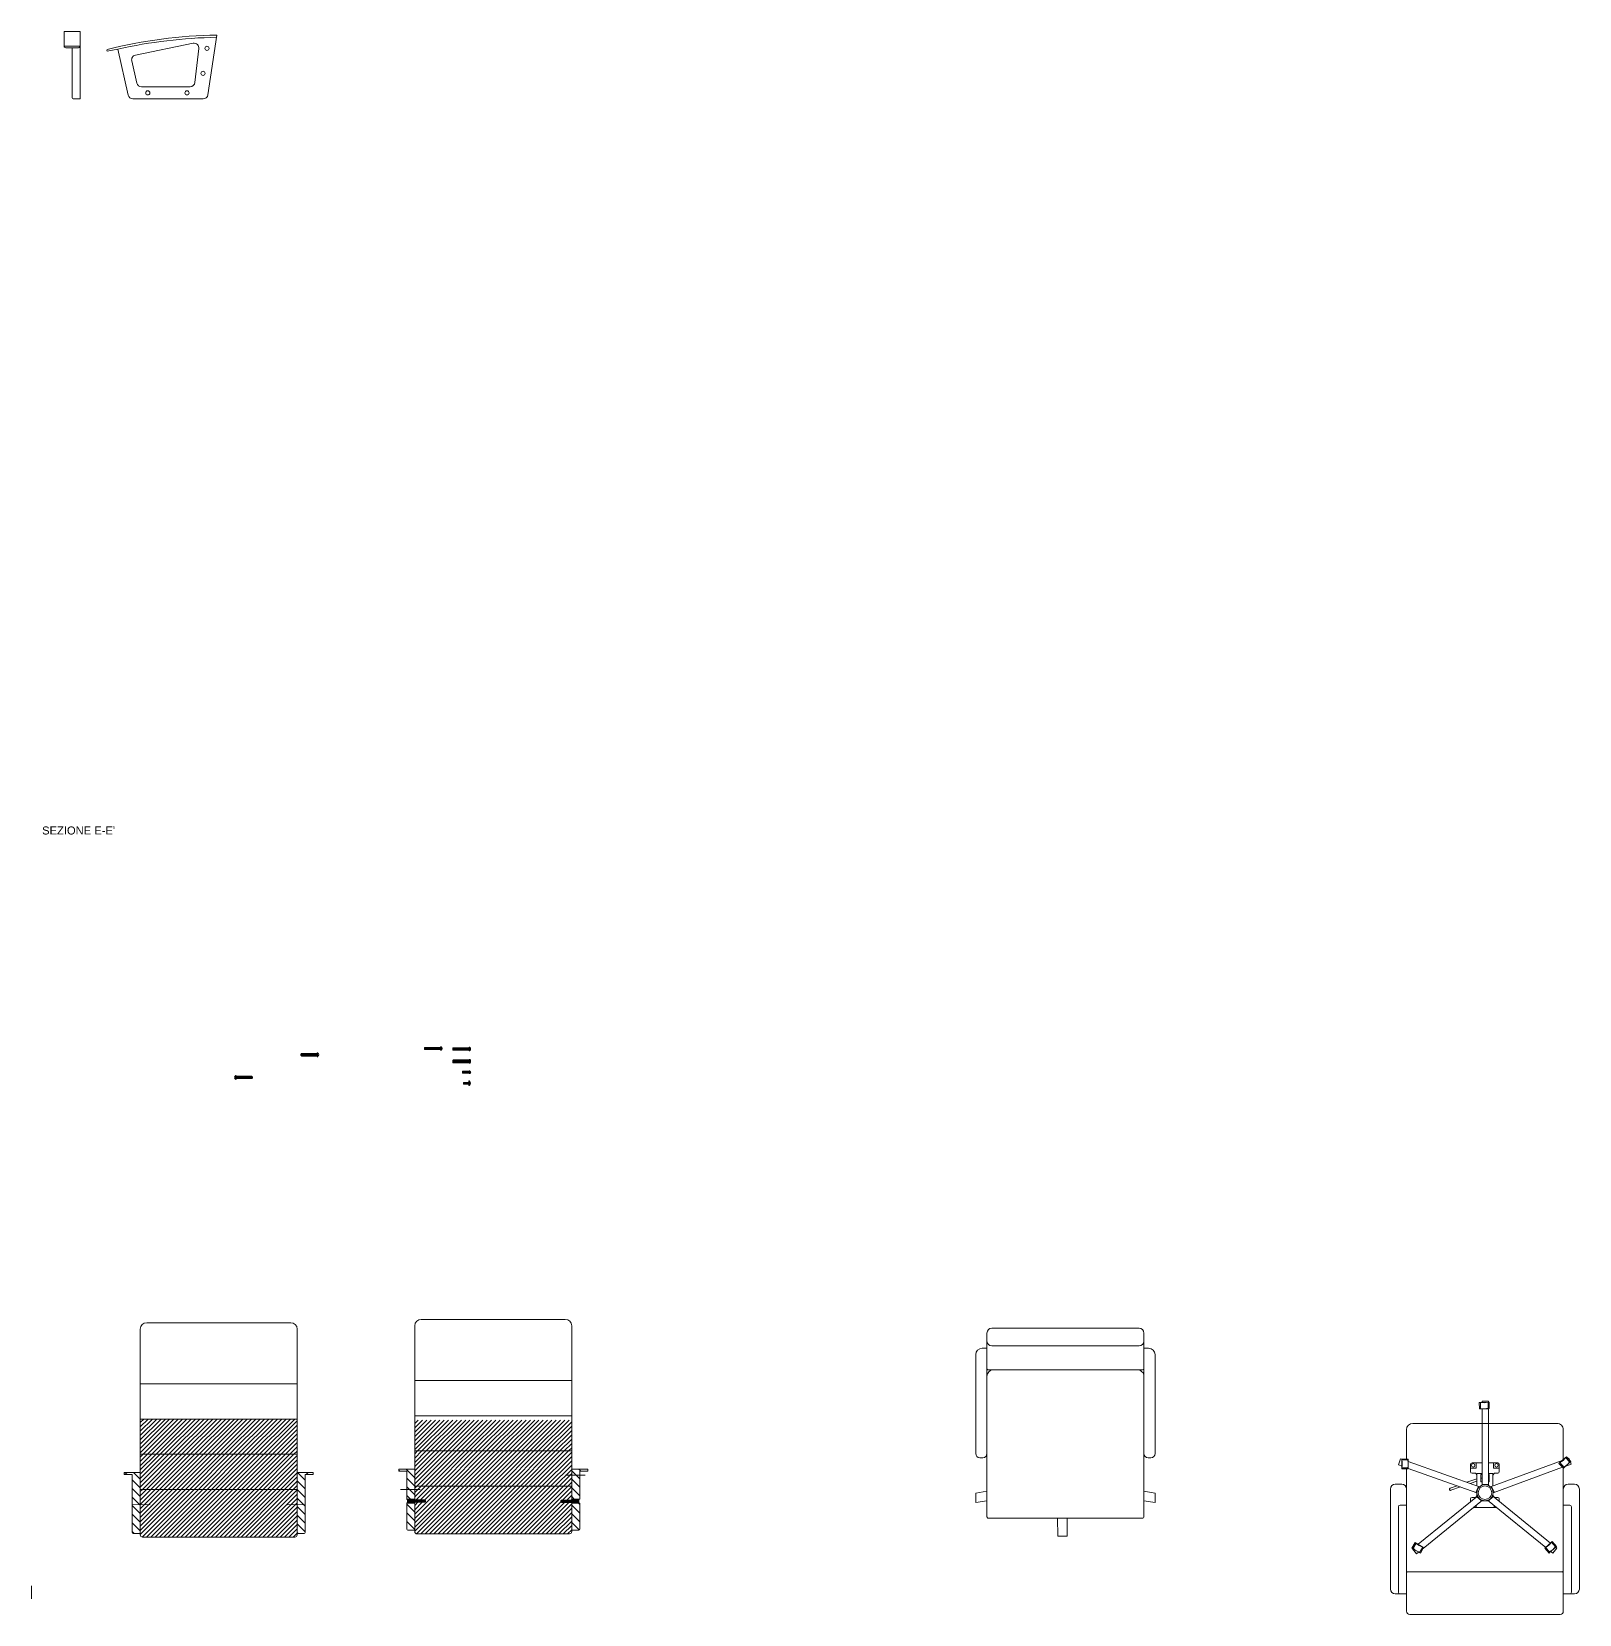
# Model space of a CAD drawing. Header units: millimetres. Extents: x 1212 to 3396, y 780 to 1892.
# Drawn here: x 2309.3 to 2792.8, y 1216.5 to 1711 of the extents above; entities that cross this region are included whole.
import ezdxf

# ---------------------------------------------------------------- set-up
doc = ezdxf.new("R2010")
doc.units = ezdxf.units.MM
doc.linetypes.add('TRATTOPUNTO', pattern=[25.4, 12.7, -6.35, 0, -6.35])
for name, color, linetype, lineweight in [('A-FURN', 2, 'Continuous', 18), ('LINEE', 250, 'Continuous', 18), ('LINEE DI SEZIONE', 12, 'Continuous', 15), ('SCRITTE', 5, 'Continuous', 20), ('SCRITTE INTERNE', 15, 'Continuous', 9)]:
    doc.layers.add(name, color=color, linetype=linetype, lineweight=lineweight)
doc.layers.add('DETTAGLI', color=4, linetype='TRATTOPUNTO')
doc.styles.get("Standard").update_dxf_attribs({"font": 'arial.ttf'})
pattern_1 = [(45, (85.748, 1.0398), (-0.6735192, 0.6735192), [])]

# ---------------------------------------------------------------- blocks, each defined once
blk = doc.blocks.new('viti3')
for p, q in [((-1.24, 0), (0.35, 0)), ((-1.14, -0.5), (-1.18, 0)), ((-1.02, -0.5), (-1.06, 0)), ((-0.9, -0.5), (-0.94, 0)), ((-0.78, -0.5), (-0.82, 0)), ((-0.66, -0.5), (-0.71, 0)), ((-0.55, -0.5), (-0.59, 0)), ((-0.08, -0.5), (-0.12, 0)), ((0.04, -0.5), (0, 0)), ((0.16, -0.5), (0.12, 0)), ((0.28, -0.5), (0.24, 0)), ((0.4, -0.5), (0.35, 0)), ((0.35, 0), (0.4, 0)), ((0.4, -0.5), (-1.24, -0.5)), ((-0.43, -0.5), (-0.47, 0)), ((-0.31, -0.5), (-0.35, 0)), ((-0.19, -0.5), (-0.24, 0)), ((0.4, -0.5), (0.4, -0.5)), ((0.45, -0.04), (0.45, -0.46))]:
    blk.add_line(p, q)
blk.add_lwpolyline([(-1.41, -0.98), (-1.41, 0.47, -0.414214), (-1.37, 0.5), (-1.27, 0.5, -0.414214), (-1.24, 0.47), (-1.24, -0.98, -0.414214), (-1.27, -1.01), (-1.37, -1.01, -0.414214)], format="xyb", close=True)
for centre, radius, start, end in [((-1.06, -0.25), 0.684, 120.5102, 239.4898), ((0.4, -0.04), 0.0421, 0, 90), ((0.4, -0.46), 0.0421, 270, 0)]:
    blk.add_arc(centre, radius, start, end)

msp = doc.modelspace()

# ---------------------------------------------------------------- hatches: boundary and pattern name
at = {"layer": 'LINEE DI SEZIONE'}
h = msp.add_hatch(dxfattribs=at)
h.set_pattern_fill('ANSI31', color=256, scale=0.3)
h.paths.add_polyline_path([(2392.26, 1277.49), (2343.26, 1277.49), (2343.26, 1266.49), (2392.26, 1266.49)])
at = {"layer": 'LINEE DI SEZIONE', "transparency": 33554687}
h = msp.add_hatch(dxfattribs=at)
h.set_pattern_fill('ANSI31', color=256, scale=0.3)
h.set_pattern_definition(pattern_1)
h.paths.add_polyline_path([(2478.01, 1251.48), (2474.86, 1251.48), (2474.85, 1251.49), (2474.73, 1251.49), (2474.73, 1252.18), (2478.01, 1252.18), (2478.01, 1252.38), (2478.01, 1256.53), (2429.01, 1256.53), (2429.01, 1252.18), (2432.11, 1252.18), (2432.28, 1252.18), (2432.28, 1251.49), (2429.01, 1251.49), (2429.01, 1251.29), (2429.01, 1242.34, 0.414286), (2429.71, 1241.64), (2477.31, 1241.65, 0.414142), (2478.01, 1242.35)])
h.paths.add_polyline_path([(2478.01, 1277.17), (2429.01, 1277.17), (2429.01, 1267.53), (2478.01, 1267.53)])
h = msp.add_hatch(dxfattribs=at)
h.set_pattern_fill('ANSI31', color=256, scale=0.3)
h.paths.add_polyline_path([(2343.26, 1266.49), (2343.26, 1255.49), (2392.26, 1255.49), (2392.26, 1266.49)])
h = msp.add_hatch(dxfattribs=at)
h.set_pattern_fill('ANSI31', color=256, scale=0.3)
h.set_pattern_definition(pattern_1)
h.paths.add_polyline_path([(2429.01, 1267.53), (2429.01, 1256.53), (2478.01, 1256.53), (2478.01, 1267.53)])
at = {"layer": 'LINEE DI SEZIONE'}
h = msp.add_hatch(dxfattribs=at)
h.set_pattern_fill('ANSI31', color=256, scale=0.6, angle=90)
h.paths.add_polyline_path([(2480.51, 1261.18), (2483.01, 1261.18), (2483.01, 1261.88), (2478.01, 1261.88), (2478.01, 1252.49), (2480.51, 1252.49)])
h.paths.add_polyline_path([(2480.51, 1251.18), (2478.01, 1251.18), (2478.01, 1242.81), (2480.21, 1242.81, 0.414214), (2480.51, 1243.11)])
h.paths.add_polyline_path([(2429.01, 1261.88), (2424.01, 1261.88), (2424.01, 1261.18), (2426.51, 1261.18), (2426.51, 1252.49), (2429.01, 1252.49)])
h.paths.add_polyline_path([(2429.01, 1251.18), (2426.51, 1251.18), (2426.51, 1243.11, 0.414214), (2426.81, 1242.81), (2429.01, 1242.81)])
h.paths.add_polyline_path([(2394.76, 1250.76), (2392.26, 1250.76), (2392.26, 1241.77), (2394.46, 1241.77, 0.414214), (2394.76, 1242.07)])
h.paths.add_polyline_path([(2394.76, 1260.14), (2397.26, 1260.14), (2397.26, 1260.84), (2392.26, 1260.84), (2392.26, 1251.34), (2392.26, 1250.76), (2394.76, 1250.76), (2394.76, 1251.67)])
h.paths.add_polyline_path([(2343.26, 1250.76), (2340.76, 1250.76), (2340.76, 1242.07, 0.414214), (2341.06, 1241.77), (2343.26, 1241.77)])
h.paths.add_polyline_path([(2343.26, 1260.84), (2338.26, 1260.84), (2338.26, 1260.14), (2340.76, 1260.14), (2340.76, 1251.45), (2340.76, 1250.76), (2343.26, 1250.76), (2343.26, 1251.34)])
h = msp.add_hatch(dxfattribs=at)
h.set_pattern_fill('ANSI31', color=256, scale=0.3)
h.paths.add_polyline_path([(2392.26, 1241.31), (2392.26, 1251.34), (2392.26, 1255.49), (2343.26, 1255.49), (2343.26, 1251.34), (2343.26, 1241.3, 0.414286), (2343.96, 1240.6), (2391.56, 1240.61, 0.414142)])

# ---------------------------------------------------------------- linework, layer by layer
at = {"color": 0, "linetype": 'Continuous'}
for p, q in [((2393.46, 1391.13), (2393.46, 1391.54)), ((2393.47, 1391.56), (2393.57, 1391.67)), ((2393.47, 1391.11), (2393.57, 1391)), ((2393.6, 1391.68), (2398.52, 1391.68)), ((2393.6, 1390.99), (2398.52, 1390.99)), ((2398.52, 1391.85), (2398.52, 1390.82)), ((2398.55, 1391.88), (2398.69, 1391.88)), ((2398.55, 1390.79), (2398.69, 1390.79)), ((2373.14, 1384.77), (2373, 1384.77)), ((2373.17, 1383.71), (2373.17, 1384.74)), ((2378.1, 1384.57), (2373.17, 1384.57)), ((2378.22, 1384.45), (2378.12, 1384.56)), ((2373.14, 1383.68), (2373, 1383.68)), ((2378.1, 1383.88), (2373.17, 1383.88)), ((2378.22, 1384), (2378.12, 1383.89)), ((2378.23, 1384.43), (2378.23, 1384.02))]:
    msp.add_line(p, q, dxfattribs=at)
for p, q in [((2393.74, 1390.99), (2393.63, 1391.68)), ((2393.89, 1390.99), (2393.78, 1391.68)), ((2394.04, 1390.99), (2393.93, 1391.68)), ((2394.19, 1390.99), (2394.08, 1391.68)), ((2394.34, 1390.99), (2394.23, 1391.68)), ((2394.49, 1390.99), (2394.38, 1391.68)), ((2394.64, 1390.99), (2394.53, 1391.68)), ((2394.79, 1390.99), (2394.68, 1391.68)), ((2394.94, 1390.99), (2394.83, 1391.68)), ((2395.09, 1390.99), (2394.98, 1391.68)), ((2395.24, 1390.99), (2395.13, 1391.68)), ((2395.39, 1390.99), (2395.28, 1391.68)), ((2395.54, 1390.99), (2395.43, 1391.68)), ((2395.69, 1390.99), (2395.58, 1391.68)), ((2395.69, 1390.99), (2395.58, 1391.68)), ((2395.84, 1390.99), (2395.73, 1391.68)), ((2395.99, 1390.99), (2395.88, 1391.68)), ((2396.14, 1390.99), (2396.03, 1391.68)), ((2396.29, 1390.99), (2396.18, 1391.68)), ((2396.44, 1390.99), (2396.33, 1391.68)), ((2396.59, 1390.99), (2396.48, 1391.68)), ((2396.74, 1390.99), (2396.63, 1391.68)), ((2396.89, 1390.99), (2396.78, 1391.68)), ((2397.04, 1390.99), (2396.93, 1391.68)), ((2397.19, 1390.99), (2397.08, 1391.68)), ((2397.34, 1390.99), (2397.23, 1391.68)), ((2397.49, 1390.99), (2397.38, 1391.68)), ((2397.64, 1390.99), (2397.53, 1391.68)), ((2397.79, 1390.99), (2397.68, 1391.68)), ((2397.94, 1390.99), (2397.83, 1391.68)), ((2398.09, 1390.99), (2397.98, 1391.68)), ((2398.24, 1390.99), (2398.13, 1391.68)), ((2398.39, 1390.99), (2398.28, 1391.68)), ((2398.72, 1390.82), (2398.72, 1391.85)), ((2372.97, 1384.74), (2372.97, 1383.71)), ((2373.3, 1384.57), (2373.41, 1383.88)), ((2373.45, 1384.57), (2373.56, 1383.88)), ((2373.6, 1384.57), (2373.71, 1383.88)), ((2373.75, 1384.57), (2373.86, 1383.88)), ((2373.9, 1384.57), (2374.01, 1383.88)), ((2374.05, 1384.57), (2374.16, 1383.88)), ((2374.2, 1384.57), (2374.31, 1383.88)), ((2374.35, 1384.57), (2374.46, 1383.88)), ((2374.5, 1384.57), (2374.61, 1383.88)), ((2374.65, 1384.57), (2374.76, 1383.88)), ((2374.8, 1384.57), (2374.91, 1383.88)), ((2374.95, 1384.57), (2375.06, 1383.88)), ((2375.1, 1384.57), (2375.21, 1383.88)), ((2375.25, 1384.57), (2375.36, 1383.88)), ((2375.4, 1384.57), (2375.51, 1383.88)), ((2375.55, 1384.57), (2375.66, 1383.88)), ((2375.7, 1384.57), (2375.81, 1383.88)), ((2375.85, 1384.57), (2375.96, 1383.88)), ((2376, 1384.57), (2376.11, 1383.88)), ((2376, 1384.57), (2376.11, 1383.88)), ((2376.15, 1384.57), (2376.26, 1383.88)), ((2376.3, 1384.57), (2376.41, 1383.88)), ((2376.45, 1384.57), (2376.56, 1383.88)), ((2376.6, 1384.57), (2376.71, 1383.88)), ((2376.75, 1384.57), (2376.86, 1383.88)), ((2376.9, 1384.57), (2377.01, 1383.88)), ((2377.05, 1384.57), (2377.16, 1383.88)), ((2377.2, 1384.57), (2377.31, 1383.88)), ((2377.35, 1384.57), (2377.46, 1383.88)), ((2377.5, 1384.57), (2377.61, 1383.88)), ((2377.65, 1384.57), (2377.76, 1383.88)), ((2377.8, 1384.57), (2377.91, 1383.88)), ((2377.95, 1384.57), (2378.06, 1383.88))]:
    msp.add_line(p, q)
for centre, start, end in [((2393.49, 1391.54), 136.316, 180), ((2393.49, 1391.13), 180, 223.1644), ((2393.6, 1391.65), 90, 136.316), ((2393.6, 1391.02), 223.1644, 270), ((2398.55, 1391.85), 90, 180), ((2398.55, 1390.82), 180, 270), ((2373.14, 1384.74), 0, 90), ((2378.1, 1384.54), 43.1644, 90), ((2373.14, 1383.71), 270, 0), ((2378.1, 1383.91), 270, 316.316), ((2378.2, 1384.43), 0, 43.1644), ((2378.2, 1384.02), 316.316, 0)]:
    msp.add_arc(centre, 0.03, start, end, dxfattribs=at)
for centre, radius, start, end in [((2398.69, 1391.85), 0.03, 0, 90), ((2398.69, 1390.82), 0.03, 270, 0), ((2398.38, 1391.34), 0.614, 303.8801, 56.1199), ((2373.31, 1384.22), 0.614, 123.8801, 236.1199), ((2373, 1384.74), 0.03, 90, 180), ((2373, 1383.71), 0.03, 180, 270)]:
    msp.add_arc(centre, radius, start, end)
at = {"layer": 'A-FURN'}
for p, q in [((2343.26, 1251.34), (2343.26, 1305.6)), ((2390.26, 1307.6), (2345.26, 1307.6)), ((2392.26, 1251.34), (2392.26, 1305.6)), ((2429.01, 1252.38), (2429.01, 1306.64)), ((2476.01, 1308.64), (2431.01, 1308.64)), ((2478.01, 1252.38), (2478.01, 1306.64)), ((2609.24, 1305.88), (2655.24, 1305.88)), ((2607.74, 1304.38), (2607.74, 1301.83)), ((2607.74, 1301.83), (2607.74, 1293.29)), ((2656.74, 1304.38), (2656.74, 1301.83)), ((2656.74, 1301.83), (2656.74, 1293.29)), ((2604.24, 1297.64), (2604.24, 1266.69)), ((2607.74, 1299.64), (2606.24, 1299.64)), ((2607.74, 1299.64), (2607.74, 1290.89)), ((2655.24, 1300.33), (2609.24, 1300.33)), ((2658.23, 1299.64), (2656.74, 1299.64)), ((2656.74, 1299.64), (2656.74, 1290.89)), ((2660.23, 1297.64), (2660.23, 1266.69)), ((2608.14, 1292.89), (2609.74, 1292.89)), ((2656.34, 1292.89), (2654.74, 1292.89)), ((2343.26, 1288.49), (2392.26, 1288.49)), ((2429.01, 1289.53), (2478.01, 1289.53)), ((2761.87, 1282.71), (2761.49, 1282.7)), ((2761.49, 1282.7), (2761.55, 1280.67)), ((2761.55, 1280.67), (2761.93, 1280.68)), ((2761.87, 1282.71), (2764.29, 1282.78)), ((2761.93, 1280.68), (2761.87, 1282.71)), ((2761.93, 1280.68), (2764.34, 1280.74)), ((2764.38, 1283.13), (2762.38, 1283.13)), ((2762.38, 1283.13), (2762.38, 1282.73)), ((2762.38, 1280.69), (2762.38, 1256.84)), ((2764.59, 1282.79), (2764.29, 1282.78)), ((2764.34, 1280.74), (2764.29, 1282.78)), ((2764.64, 1280.75), (2764.34, 1280.74)), ((2764.38, 1283.13), (2764.38, 1282.78)), ((2764.38, 1280.74), (2764.38, 1256.78)), ((2764.64, 1280.75), (2764.59, 1282.79)), ((2343.26, 1277.49), (2392.26, 1277.49)), ((2429.01, 1278.53), (2478.01, 1278.53)), ((2343.26, 1266.49), (2392.26, 1266.49)), ((2429.01, 1267.53), (2478.01, 1267.53)), ((2424.01, 1261.88), (2429.01, 1261.88)), ((2424.01, 1261.18), (2424.01, 1261.88)), ((2424.01, 1261.18), (2426.51, 1261.18)), ((2426.51, 1252.49), (2426.51, 1261.18)), ((2483.01, 1261.88), (2478.01, 1261.88)), ((2480.51, 1261.18), (2483.01, 1261.18)), ((2480.51, 1252.49), (2480.51, 1261.18)), ((2483.01, 1261.18), (2483.01, 1261.88)), ((2605.54, 1265.39), (2606.44, 1265.39)), ((2658.04, 1265.39), (2658.93, 1265.39)), ((2736.96, 1265.06), (2736.29, 1263.17)), ((2736.29, 1263.17), (2737.39, 1262.78)), ((2736.96, 1265.06), (2737.3, 1264.94)), ((2739.34, 1265.01), (2737.3, 1265.01)), ((2737.3, 1265.01), (2737.3, 1264.71)), ((2739.34, 1264.71), (2737.3, 1264.71)), ((2737.3, 1262.3), (2737.3, 1264.71)), ((2737.3, 1262.3), (2737.3, 1261.92)), ((2739.34, 1262.3), (2737.3, 1262.3)), ((2737.3, 1261.92), (2739.34, 1261.92)), ((2738.77, 1262.3), (2738.78, 1262.29)), ((2739.34, 1265.01), (2739.34, 1264.71)), ((2739.34, 1262.3), (2739.34, 1264.71)), ((2739.34, 1264.22), (2761.59, 1256.33)), ((2739.34, 1261.92), (2739.34, 1262.3)), ((2739.34, 1262.1), (2760.79, 1254.49)), ((2758.78, 1263.29), (2758.78, 1261.09)), ((2758.79, 1262.2), (2760.54, 1262.2)), ((2762.38, 1263.79), (2759.28, 1263.79)), ((2760.54, 1262.2), (2760.54, 1263.79)), ((2767.28, 1263.79), (2764.38, 1263.79)), ((2787.45, 1264.56), (2765.06, 1256.34)), ((2787.5, 1262.45), (2765.83, 1254.49)), ((2766.01, 1262.2), (2766.01, 1263.79)), ((2767.76, 1262.2), (2766.01, 1262.2)), ((2767.78, 1263.29), (2767.78, 1261.09)), ((2786.7, 1263.89), (2786.42, 1263.64)), ((2786.42, 1263.64), (2787.79, 1262.12)), ((2786.7, 1263.89), (2788.5, 1265.51)), ((2788.07, 1262.38), (2786.7, 1263.89)), ((2787.79, 1262.12), (2788.07, 1262.38)), ((2788.07, 1262.38), (2789.86, 1264)), ((2788.72, 1265.71), (2788.5, 1265.51)), ((2789.86, 1264), (2788.5, 1265.51)), ((2790.23, 1263.45), (2788.52, 1262.83)), ((2790.09, 1264.2), (2788.72, 1265.71)), ((2789.54, 1265.33), (2789.18, 1265.2)), ((2789.87, 1264.44), (2789.54, 1265.33)), ((2790.09, 1264.2), (2789.86, 1264)), ((2790.23, 1263.45), (2789.99, 1264.11)), ((2338.26, 1260.84), (2343.26, 1260.84)), ((2338.26, 1260.14), (2338.26, 1260.84)), ((2338.26, 1260.14), (2340.76, 1260.14)), ((2340.76, 1251.45), (2340.76, 1260.14)), ((2397.26, 1260.84), (2392.26, 1260.84)), ((2394.76, 1260.14), (2397.26, 1260.14)), ((2394.76, 1251.45), (2394.76, 1260.14)), ((2397.26, 1260.14), (2397.26, 1260.84)), ((2429.01, 1256.53), (2478.01, 1256.53)), ((2737.28, 1257.13), (2735.28, 1257.13)), ((2754.63, 1256.68), (2752.39, 1255.89)), ((2752.61, 1255.25), (2755.65, 1256.32)), ((2760.78, 1258.84), (2757.68, 1257.75)), ((2758.67, 1257.38), (2760.78, 1258.12)), ((2759.28, 1260.59), (2760.14, 1260.59)), ((2760.14, 1260.59), (2759.28, 1260.59)), ((2761.29, 1256.44), (2760.49, 1254.6)), ((2760.78, 1260.51), (2760.78, 1256.62)), ((2760.78, 1260.51), (2762.38, 1260.51)), ((2764.38, 1257.1), (2762.38, 1257.1)), ((2764.38, 1260.51), (2765.78, 1260.51)), ((2766.13, 1254.61), (2765.36, 1256.45)), ((2765.78, 1256.61), (2765.78, 1260.51)), ((2766.43, 1260.59), (2767.28, 1260.59)), ((2789.28, 1257.13), (2791.28, 1257.13)), ((2340.76, 1251.45), (2340.76, 1242.07)), ((2343.26, 1255.49), (2392.26, 1255.49)), ((2343.26, 1241.3), (2343.26, 1251.34)), ((2392.26, 1241.31), (2392.26, 1251.34)), ((2394.76, 1242.07), (2394.76, 1251.67)), ((2426.51, 1251.18), (2426.51, 1243.11)), ((2429.01, 1242.34), (2429.01, 1251.49)), ((2478.01, 1242.35), (2478.01, 1251.49)), ((2480.51, 1243.11), (2480.51, 1251.18)), ((2733.78, 1255.63), (2733.78, 1224.39)), ((2738.78, 1250.62), (2738.78, 1255.63)), ((2742.41, 1238.39), (2761.02, 1253.44)), ((2744, 1237.1), (2762.48, 1252.12)), ((2752.2, 1255.51), (2752.23, 1255.43)), ((2758.78, 1251.63), (2758.78, 1252.54)), ((2760.14, 1253.04), (2759.28, 1253.04)), ((2762.23, 1251.91), (2760.77, 1253.24)), ((2760.78, 1254.5), (2760.78, 1253.23)), ((2762.28, 1251.95), (2764.35, 1251.95)), ((2782.27, 1237.39), (2764.14, 1252.12)), ((2764.39, 1251.91), (2765.87, 1253.29)), ((2783.77, 1238.75), (2765.62, 1253.49)), ((2765.78, 1253.36), (2765.78, 1253.99)), ((2767.28, 1253.04), (2766.43, 1253.04)), ((2766.43, 1253.04), (2767.28, 1253.04)), ((2767.78, 1251.74), (2767.78, 1252.54)), ((2787.78, 1255.63), (2787.78, 1250.62)), ((2792.78, 1255.63), (2792.78, 1224.39)), ((2629.79, 1246.5), (2629.84, 1240.88)), ((2632.84, 1240.88), (2632.84, 1246.5)), ((2736.28, 1250.12), (2736.28, 1223.39)), ((2738.78, 1250.62), (2736.78, 1250.62)), ((2759.68, 1249.85), (2766.94, 1249.85)), ((2760.53, 1250.53), (2760.53, 1249.85)), ((2766.19, 1249.84), (2766.19, 1250.45)), ((2787.78, 1250.62), (2789.78, 1250.62)), ((2790.28, 1250.12), (2790.28, 1223.39)), ((2341.06, 1241.77), (2343.26, 1241.77)), ((2392.26, 1241.77), (2394.46, 1241.77)), ((2426.81, 1242.81), (2429.01, 1242.81)), ((2429.71, 1241.64), (2477.31, 1241.65)), ((2478.01, 1242.81), (2480.21, 1242.81)), ((2343.96, 1240.6), (2391.56, 1240.61)), ((2629.84, 1240.88), (2632.84, 1240.88)), ((2741.48, 1238.93), (2740.45, 1237.17)), ((2740.45, 1237.17), (2740.78, 1236.98)), ((2740.69, 1236.99), (2740.72, 1237.02)), ((2741.95, 1235.44), (2740.69, 1236.99)), ((2740.78, 1236.98), (2741.8, 1238.74)), ((2740.78, 1236.98), (2742.87, 1235.76)), ((2741.8, 1238.74), (2741.48, 1238.93)), ((2741.8, 1238.74), (2743.89, 1237.52)), ((2742.87, 1235.76), (2743.89, 1237.52)), ((2743.13, 1235.61), (2744.15, 1237.37)), ((2744.15, 1237.37), (2743.89, 1237.52)), ((2782.25, 1237.38), (2781.97, 1237.13)), ((2781.97, 1237.13), (2783.33, 1235.62)), ((2782.25, 1237.38), (2784.04, 1239)), ((2783.61, 1235.87), (2782.25, 1237.38)), ((2783.61, 1235.87), (2785.41, 1237.49)), ((2784.27, 1239.21), (2784.04, 1239)), ((2785.41, 1237.49), (2784.04, 1239)), ((2785.63, 1237.69), (2784.27, 1239.21)), ((2784.41, 1236.59), (2784.54, 1236.71)), ((2784.51, 1235.58), (2785.77, 1237.13)), ((2785.77, 1237.13), (2785.37, 1237.46)), ((2785.41, 1237.49), (2785.63, 1237.69)), ((2741.95, 1235.44), (2742.56, 1235.94)), ((2743.13, 1235.61), (2742.87, 1235.76)), ((2783.33, 1235.62), (2783.61, 1235.87)), ((2784.51, 1235.58), (2783.86, 1236.1)), ((2738.78, 1229.26), (2738.78, 1230.26)), ((2738.78, 1229.26), (2738.78, 1217.49)), ((2739.28, 1229.76), (2739.28, 1229.76)), ((2787.28, 1229.76), (2787.28, 1229.76)), ((2787.78, 1230.26), (2787.78, 1229.26)), ((2787.78, 1217.49), (2787.78, 1229.26)), ((2735.28, 1222.89), (2736.78, 1222.89)), ((2736.78, 1222.89), (2738.78, 1222.89)), ((2789.78, 1222.89), (2787.78, 1222.89)), ((2791.28, 1222.89), (2789.78, 1222.89)), ((2739.78, 1216.49), (2786.78, 1216.49))]:
    msp.add_line(p, q, dxfattribs=at)
at = {"layer": 'A-FURN', "linetype": 'TRATTOPUNTO', "ltscale": 0.6}
for p, q in [((2476.07, 1259.93), (2482.22, 1259.93)), ((2424.57, 1255.46), (2430.72, 1255.46)), ((2309.32, 1221.38), (2309.32, 1225.38))]:
    msp.add_line(p, q, dxfattribs=at)
at = {"layer": 'A-FURN'}
for points in [[(2607.74, 1247, 0.414214), (2608.24, 1246.5), (2656.24, 1246.5, 0.414214), (2656.74, 1247), (2656.74, 1266.69), (2656.74, 1290.89, 0.414214), (2654.74, 1292.89), (2609.74, 1292.89, 0.414213), (2607.74, 1290.89), (2607.74, 1266.69), (2607.74, 1247)], [(2787.78, 1264.86), (2787.78, 1274.15, 0.414214), (2785.78, 1276.15), (2740.78, 1276.15, 0.414213), (2738.78, 1274.15), (2738.78, 1265.01)], [(2738.78, 1230.26, 0.414214), (2739.28, 1229.76), (2787.28, 1229.76, 0.414214), (2787.78, 1230.26), (2787.78, 1249.95), (2787.78, 1262.13)]]:
    msp.add_lwpolyline(points, format="xyb", dxfattribs=at)
for points in [[(2738.78, 1261.92), (2738.78, 1249.95), (2738.78, 1230.26)], [(2762.38, 1257.87), (2762, 1257.87), (2762, 1260.18), (2762.38, 1260.18)], [(2764.38, 1260.18), (2764.58, 1260.18), (2764.58, 1257.87), (2764.38, 1257.87)], [(2429.01, 1252.49), (2426.51, 1252.49), (2426.64, 1252.38), (2429.01, 1252.38), (2429.01, 1252.18), (2432.28, 1252.18), (2432.28, 1251.49), (2429.01, 1251.49), (2429.01, 1251.29), (2426.64, 1251.29), (2426.51, 1251.18), (2429.01, 1251.18)], [(2478.01, 1252.49), (2480.51, 1252.49), (2480.37, 1252.38), (2478.01, 1252.38), (2478.01, 1252.18), (2474.73, 1252.18), (2474.73, 1251.49), (2478.01, 1251.49), (2478.01, 1251.29), (2480.37, 1251.29), (2480.51, 1251.18), (2478.01, 1251.18)], [(2607.74, 1251.98), (2604.24, 1251.38), (2604.24, 1254.38), (2607.74, 1254.98)], [(2656.74, 1251.98), (2660.23, 1251.38), (2660.23, 1254.38), (2656.74, 1254.98)]]:
    msp.add_lwpolyline(points, dxfattribs=at)
for centre, radius in [((2759.63, 1263.05), 0.549), ((2766.92, 1263.05), 0.549), ((2763.31, 1254.49), 2.52), ((2763.31, 1254.49), 2.12)]:
    msp.add_circle(centre, radius, dxfattribs=at)
for centre, radius, start, end in [((2345.26, 1305.6), 2, 90, 180), ((2390.26, 1305.6), 2, 0, 90), ((2431.01, 1306.64), 2, 90, 180), ((2476.01, 1306.64), 2, 0, 90), ((2609.24, 1304.38), 1.5, 90, 180), ((2655.24, 1304.38), 1.5, 0, 90), ((2609.24, 1301.83), 1.5, 180, 270), ((2655.24, 1301.83), 1.5, 270, 0), ((2606.24, 1297.64), 2, 90, 180), ((2658.23, 1297.64), 2, 0, 90), ((2608.14, 1293.29), 0.4, 179.9999, 270), ((2656.34, 1293.29), 0.4, 270, 0), ((2762.94, 1287.69), 5.09, 257.8506, 285.3177), ((2762.96, 1285.15), 4.44, 256.4893, 288.037), ((2605.54, 1266.69), 1.3, 180, 270), ((2606.44, 1266.69), 1.3, 270, 360), ((2658.04, 1266.69), 1.3, 180, 270), ((2658.93, 1266.69), 1.3, 270, 0), ((2732.36, 1263.51), 5.09, 346.2254, 13.6925), ((2734.89, 1263.46), 4.44, 344.8641, 16.4118), ((2759.28, 1263.29), 0.5, 90, 180), ((2759.28, 1261.09), 0.5, 180, 270), ((2767.28, 1263.29), 0.5, 360, 90), ((2767.28, 1261.09), 0.5, 270, 360), ((2784.29, 1268.37), 5.09, 298.3688, 325.8359), ((2785.95, 1266.45), 4.44, 297.0075, 328.5552), ((2735.28, 1255.63), 1.5, 90, 180), ((2737.28, 1255.63), 1.5, 360, 90), ((2760.14, 1260.09), 0.5, 42.7692, 90), ((2759.74, 1259.72), 1.05, 1.5411, 42.7692), ((2763.28, 1259.03), 0.997, 154.4702, 205.5298), ((2766.83, 1259.72), 1.05, 137.2308, 178.4589), ((2766.43, 1260.09), 0.5, 90, 137.2308), ((2789.28, 1255.63), 1.5, 90, 180), ((2791.28, 1255.63), 1.5, 360, 90), ((2752.49, 1255.61), 0.3, 109.3575, 199.3575), ((2752.51, 1255.53), 0.3, 199.3575, 289.3575), ((2759.28, 1252.54), 0.5, 90, 180), ((2760.14, 1253.54), 0.5, 270, 317.2308), ((2759.74, 1253.91), 1.05, 317.2308, 358.4589), ((2766.83, 1253.91), 1.05, 181.5411, 222.7692), ((2766.43, 1253.54), 0.5, 222.7692, 270), ((2767.28, 1252.54), 0.5, 360, 90), ((2736.78, 1250.12), 0.5, 90, 180), ((2789.78, 1250.12), 0.5, 360, 90), ((2341.06, 1242.07), 0.3, 180, 270), ((2343.96, 1241.3), 0.7, 180, 270.0141), ((2391.56, 1241.31), 0.7, 270.0141, 0), ((2394.46, 1242.07), 0.3, 270, 0), ((2426.81, 1243.11), 0.3, 180, 270), ((2429.71, 1242.34), 0.7, 180, 270.0141), ((2477.31, 1242.35), 0.7, 270.0141, 0), ((2480.21, 1243.11), 0.3, 270, 0), ((2744.02, 1240.24), 4.44, 224.6823, 256.23), ((2745.34, 1242.4), 5.09, 226.0436, 253.5107), ((2779.83, 1241.86), 5.09, 298.3688, 325.8359), ((2781.49, 1239.94), 4.44, 297.0075, 328.5552), ((2739.28, 1229.26), 0.5, 90, 180), ((2787.28, 1229.26), 0.5, 360, 90), ((2735.28, 1224.39), 1.5, 180, 270), ((2736.78, 1223.39), 0.5, 180, 270), ((2789.78, 1223.39), 0.5, 270, 360), ((2791.28, 1224.39), 1.5, 270, 360), ((2739.78, 1217.49), 1, 180, 270), ((2786.78, 1217.49), 1, 270, 360)]:
    msp.add_arc(centre, radius, start, end, dxfattribs=at)
at = {"layer": 'DETTAGLI'}
for p, q in [((2426.99, 1252.35), (2426.99, 1251.31)), ((2427.16, 1252.38), (2427.02, 1252.38)), ((2427.16, 1251.28), (2427.02, 1251.28)), ((2427.19, 1251.31), (2427.19, 1252.35)), ((2432.11, 1252.18), (2427.19, 1252.18)), ((2432.12, 1251.49), (2427.19, 1251.49)), ((2427.32, 1252.18), (2427.43, 1251.49)), ((2427.47, 1252.18), (2427.58, 1251.49)), ((2427.62, 1252.18), (2427.73, 1251.49)), ((2427.77, 1252.18), (2427.88, 1251.49)), ((2427.92, 1252.18), (2428.03, 1251.49)), ((2428.07, 1252.18), (2428.18, 1251.49)), ((2428.22, 1252.18), (2428.33, 1251.49)), ((2428.37, 1252.18), (2428.48, 1251.49)), ((2428.52, 1252.18), (2428.63, 1251.49)), ((2428.67, 1252.18), (2428.78, 1251.49)), ((2428.82, 1252.18), (2428.93, 1251.49)), ((2428.97, 1252.18), (2429.08, 1251.49)), ((2429.12, 1252.18), (2429.23, 1251.49)), ((2429.27, 1252.18), (2429.38, 1251.49)), ((2429.42, 1252.18), (2429.53, 1251.49)), ((2429.57, 1252.18), (2429.68, 1251.49)), ((2429.72, 1252.18), (2429.83, 1251.49)), ((2429.87, 1252.18), (2429.98, 1251.49)), ((2430.02, 1252.18), (2430.13, 1251.49)), ((2430.02, 1252.18), (2430.13, 1251.49)), ((2430.17, 1252.18), (2430.28, 1251.49)), ((2430.32, 1252.18), (2430.43, 1251.49)), ((2430.47, 1252.18), (2430.58, 1251.49)), ((2430.62, 1252.18), (2430.73, 1251.49)), ((2430.77, 1252.18), (2430.88, 1251.49)), ((2430.92, 1252.18), (2431.03, 1251.49)), ((2431.07, 1252.18), (2431.18, 1251.49)), ((2431.22, 1252.18), (2431.33, 1251.49)), ((2431.37, 1252.18), (2431.48, 1251.49)), ((2431.52, 1252.18), (2431.63, 1251.49)), ((2431.67, 1252.18), (2431.78, 1251.49)), ((2431.82, 1252.18), (2431.93, 1251.49)), ((2431.97, 1252.18), (2432.08, 1251.49)), ((2432.24, 1252.06), (2432.14, 1252.17)), ((2432.24, 1251.61), (2432.14, 1251.5)), ((2432.25, 1252.04), (2432.25, 1251.63)), ((2474.74, 1252.06), (2474.85, 1252.17)), ((2474.74, 1251.63), (2474.74, 1252.04)), ((2474.74, 1251.61), (2474.85, 1251.5)), ((2474.87, 1252.18), (2479.8, 1252.18)), ((2474.87, 1251.49), (2479.8, 1251.49)), ((2475.02, 1251.49), (2474.91, 1252.18)), ((2475.17, 1251.49), (2475.06, 1252.18)), ((2475.32, 1251.49), (2475.21, 1252.18)), ((2475.47, 1251.49), (2475.36, 1252.18)), ((2475.62, 1251.49), (2475.5, 1252.18)), ((2475.77, 1251.49), (2475.65, 1252.18)), ((2475.92, 1251.49), (2475.8, 1252.18)), ((2476.07, 1251.49), (2475.95, 1252.18)), ((2476.22, 1251.49), (2476.1, 1252.18)), ((2476.37, 1251.49), (2476.25, 1252.18)), ((2476.52, 1251.49), (2476.4, 1252.18)), ((2476.67, 1251.49), (2476.55, 1252.18)), ((2476.82, 1251.49), (2476.7, 1252.18)), ((2476.97, 1251.49), (2476.85, 1252.18)), ((2476.97, 1251.49), (2476.85, 1252.18)), ((2477.12, 1251.49), (2477, 1252.18)), ((2477.27, 1251.49), (2477.15, 1252.18)), ((2477.42, 1251.49), (2477.3, 1252.18)), ((2477.57, 1251.49), (2477.46, 1252.18)), ((2477.72, 1251.49), (2477.61, 1252.18)), ((2477.87, 1251.49), (2477.76, 1252.18)), ((2478.02, 1251.49), (2477.91, 1252.18)), ((2478.17, 1251.49), (2478.06, 1252.18)), ((2478.32, 1251.49), (2478.21, 1252.18)), ((2478.47, 1251.49), (2478.36, 1252.18)), ((2478.62, 1251.49), (2478.51, 1252.18)), ((2478.77, 1251.49), (2478.66, 1252.18)), ((2478.92, 1251.49), (2478.81, 1252.18)), ((2479.07, 1251.49), (2478.96, 1252.18)), ((2479.22, 1251.49), (2479.11, 1252.18)), ((2479.37, 1251.49), (2479.26, 1252.18)), ((2479.52, 1251.49), (2479.41, 1252.18)), ((2479.67, 1251.49), (2479.56, 1252.18)), ((2479.8, 1252.35), (2479.8, 1251.32)), ((2479.83, 1252.38), (2479.97, 1252.38)), ((2479.83, 1251.29), (2479.97, 1251.29)), ((2480, 1251.32), (2480, 1252.35))]:
    msp.add_line(p, q, dxfattribs=at)
for centre, radius, start, end in [((2427.33, 1251.82), 0.614, 123.8801, 236.1199), ((2427.02, 1252.35), 0.03, 90, 180), ((2427.02, 1251.31), 0.03, 180, 270), ((2427.16, 1252.35), 0.03, 0, 90), ((2427.16, 1251.31), 0.03, 270, 0), ((2432.11, 1252.15), 0.03, 43.1644, 90), ((2432.12, 1251.52), 0.03, 270, 316.316), ((2432.22, 1252.04), 0.03, 0, 43.1644), ((2474.77, 1252.04), 0.03, 136.316, 180), ((2474.77, 1251.63), 0.03, 180, 223.1644), ((2474.87, 1252.15), 0.03, 90, 136.316), ((2474.87, 1251.52), 0.03, 223.1644, 270), ((2479.83, 1252.35), 0.03, 90, 180), ((2479.83, 1251.32), 0.03, 180, 270), ((2479.97, 1252.35), 0.03, 0, 90), ((2479.97, 1251.32), 0.03, 270, 0), ((2479.66, 1251.84), 0.614, 303.8801, 56.1199)]:
    msp.add_arc(centre, radius, start, end, dxfattribs=at)
at = {"layer": 'DETTAGLI', "linetype": 'Continuous'}
msp.add_arc((2432.22, 1251.63), 0.03, 316.316, 0, dxfattribs=at)
at = {"layer": 'LINEE'}
for p, q in [((2340.76, 1250.76), (2346.29, 1250.75)), ((2394.76, 1250.76), (2389.22, 1250.75))]:
    msp.add_line(p, q, dxfattribs=at)
at = {"layer": 'SCRITTE'}
for p, q in [((2432.02, 1393.49), (2432.02, 1393.09)), ((2432.03, 1393.51), (2432.13, 1393.63)), ((2432.03, 1393.07), (2432.13, 1392.96)), ((2432.15, 1393.63), (2437.08, 1393.63)), ((2432.15, 1392.95), (2437.08, 1392.95)), ((2432.3, 1393.63), (2432.19, 1392.95)), ((2432.45, 1393.63), (2432.34, 1392.95)), ((2432.6, 1393.63), (2432.49, 1392.95)), ((2432.75, 1393.63), (2432.64, 1392.95)), ((2432.9, 1393.63), (2432.79, 1392.95)), ((2433.05, 1393.63), (2432.94, 1392.95)), ((2433.2, 1393.63), (2433.09, 1392.95)), ((2433.35, 1393.63), (2433.24, 1392.95)), ((2433.5, 1393.63), (2433.39, 1392.95)), ((2433.65, 1393.63), (2433.54, 1392.95)), ((2433.8, 1393.63), (2433.69, 1392.95)), ((2433.95, 1393.63), (2433.84, 1392.95)), ((2434.1, 1393.63), (2433.99, 1392.95)), ((2434.25, 1393.63), (2434.14, 1392.95)), ((2434.25, 1393.63), (2434.14, 1392.95)), ((2434.4, 1393.63), (2434.29, 1392.95)), ((2434.55, 1393.63), (2434.44, 1392.95)), ((2434.7, 1393.63), (2434.59, 1392.95)), ((2434.85, 1393.63), (2434.74, 1392.95)), ((2435, 1393.63), (2434.89, 1392.95)), ((2435.15, 1393.63), (2435.04, 1392.95)), ((2435.3, 1393.63), (2435.19, 1392.95)), ((2435.45, 1393.63), (2435.34, 1392.95)), ((2435.6, 1393.63), (2435.49, 1392.95)), ((2435.75, 1393.63), (2435.64, 1392.95)), ((2435.9, 1393.63), (2435.79, 1392.95)), ((2436.05, 1393.63), (2435.94, 1392.95)), ((2436.2, 1393.63), (2436.09, 1392.95)), ((2436.35, 1393.63), (2436.24, 1392.95)), ((2436.5, 1393.63), (2436.39, 1392.95)), ((2436.65, 1393.63), (2436.54, 1392.95)), ((2436.8, 1393.63), (2436.69, 1392.95)), ((2436.95, 1393.63), (2436.84, 1392.95)), ((2437.08, 1392.77), (2437.08, 1393.81)), ((2437.11, 1393.84), (2437.25, 1393.84)), ((2437.11, 1392.74), (2437.25, 1392.74)), ((2437.28, 1393.81), (2437.28, 1392.77))]:
    msp.add_line(p, q, dxfattribs=at)
for centre, radius, start, end in [((2432.05, 1393.49), 0.03, 136.8356, 180), ((2432.05, 1393.09), 0.03, 180, 223.684), ((2432.15, 1393.6), 0.03, 90, 136.8356), ((2432.15, 1392.98), 0.03, 223.684, 270), ((2437.11, 1393.81), 0.03, 90, 180), ((2437.11, 1392.77), 0.03, 180, 270), ((2437.25, 1393.81), 0.03, 0, 90), ((2437.25, 1392.77), 0.03, 270, 0), ((2436.94, 1393.28), 0.614, 303.8801, 56.1199)]:
    msp.add_arc(centre, radius, start, end, dxfattribs=at)
at = {"layer": 'SCRITTE INTERNE'}
for p, q in [((2324.46, 1710.95), (2321.96, 1710.95)), ((2324.46, 1706.45), (2319.46, 1706.45)), ((2321.96, 1705.95), (2321.96, 1690.25)), ((2324.46, 1689.95), (2324.46, 1706.45)), ((2359.75, 1707.31), (2341.73, 1703.62)), ((2364.36, 1691.26), (2367.18, 1709.89)), ((2332.94, 1704.89), (2336.28, 1705.51)), ((2339.45, 1691.13), (2336.28, 1705.51)), ((2342.16, 1694.9), (2340.58, 1701.82)), ((2360.31, 1695.06), (2361.55, 1705.66)), ((2343.63, 1693.74), (2358.82, 1693.74)), ((2322.26, 1689.95), (2324.46, 1689.95)), ((2362.88, 1689.95), (2340.92, 1689.95)), ((2440.91, 1393.32), (2440.91, 1392.92)), ((2440.91, 1389.54), (2440.91, 1388.94)), ((2440.92, 1393.34), (2441.02, 1393.46)), ((2440.92, 1392.9), (2441.02, 1392.79)), ((2440.92, 1389.56), (2441.02, 1389.67)), ((2441.04, 1393.47), (2445.97, 1393.47)), ((2441.04, 1392.78), (2445.97, 1392.78)), ((2441.04, 1389.68), (2445.97, 1389.68)), ((2441.19, 1389.68), (2441.04, 1388.8)), ((2441.19, 1393.47), (2441.08, 1392.78)), ((2441.34, 1389.68), (2441.2, 1388.8)), ((2441.34, 1393.47), (2441.23, 1392.78)), ((2441.49, 1389.68), (2441.35, 1388.8)), ((2441.49, 1393.47), (2441.38, 1392.78)), ((2441.64, 1389.68), (2441.5, 1388.8)), ((2441.64, 1393.47), (2441.53, 1392.78)), ((2441.79, 1389.68), (2441.65, 1388.8)), ((2441.79, 1393.47), (2441.68, 1392.78)), ((2441.94, 1389.68), (2441.8, 1388.8)), ((2441.94, 1393.47), (2441.83, 1392.78)), ((2442.09, 1389.68), (2441.95, 1388.8)), ((2442.09, 1393.47), (2441.98, 1392.78)), ((2442.24, 1389.68), (2442.1, 1388.8)), ((2442.24, 1393.47), (2442.13, 1392.78)), ((2442.39, 1389.68), (2442.25, 1388.8)), ((2442.39, 1393.47), (2442.28, 1392.78)), ((2442.54, 1389.68), (2442.4, 1388.8)), ((2442.54, 1393.47), (2442.43, 1392.78)), ((2442.69, 1389.68), (2442.55, 1388.8)), ((2442.69, 1393.47), (2442.58, 1392.78)), ((2442.84, 1389.68), (2442.7, 1388.8)), ((2442.84, 1393.47), (2442.73, 1392.78)), ((2442.99, 1389.68), (2442.85, 1388.8)), ((2442.99, 1393.47), (2442.88, 1392.78)), ((2443.14, 1389.68), (2443, 1388.8)), ((2443.14, 1389.68), (2443, 1388.8)), ((2443.14, 1393.47), (2443.03, 1392.78)), ((2443.14, 1393.47), (2443.03, 1392.78)), ((2443.29, 1389.68), (2443.15, 1388.8)), ((2443.29, 1393.47), (2443.18, 1392.78)), ((2443.44, 1389.68), (2443.3, 1388.8)), ((2443.44, 1393.47), (2443.33, 1392.78)), ((2443.59, 1389.68), (2443.45, 1388.8)), ((2443.59, 1393.47), (2443.48, 1392.78)), ((2443.74, 1389.68), (2443.6, 1388.8)), ((2443.74, 1393.47), (2443.63, 1392.78)), ((2443.89, 1389.68), (2443.75, 1388.8)), ((2443.89, 1393.47), (2443.78, 1392.78)), ((2444.04, 1389.68), (2443.9, 1388.8)), ((2444.04, 1393.47), (2443.93, 1392.78)), ((2444.19, 1389.68), (2444.05, 1388.8)), ((2444.19, 1393.47), (2444.08, 1392.78)), ((2444.34, 1389.68), (2444.2, 1388.8)), ((2444.34, 1393.47), (2444.23, 1392.78)), ((2444.49, 1389.68), (2444.35, 1388.8)), ((2444.49, 1393.47), (2444.38, 1392.78)), ((2444.64, 1389.68), (2444.5, 1388.8)), ((2444.64, 1393.47), (2444.53, 1392.78)), ((2444.79, 1389.68), (2444.65, 1388.8)), ((2444.79, 1393.47), (2444.68, 1392.78)), ((2444.94, 1389.68), (2444.8, 1388.8)), ((2444.94, 1393.47), (2444.83, 1392.78)), ((2445.09, 1389.68), (2444.95, 1388.8)), ((2445.09, 1393.47), (2444.98, 1392.78)), ((2445.24, 1389.68), (2445.1, 1388.8)), ((2445.24, 1393.47), (2445.13, 1392.78)), ((2445.39, 1389.68), (2445.25, 1388.8)), ((2445.39, 1393.47), (2445.28, 1392.78)), ((2445.54, 1389.68), (2445.4, 1388.8)), ((2445.54, 1393.47), (2445.43, 1392.78)), ((2445.69, 1389.68), (2445.55, 1388.8)), ((2445.69, 1393.47), (2445.58, 1392.78)), ((2445.84, 1389.68), (2445.7, 1388.8)), ((2445.84, 1393.47), (2445.73, 1392.78)), ((2445.97, 1392.6), (2445.97, 1393.64)), ((2445.97, 1388.71), (2445.97, 1389.85)), ((2446, 1393.67), (2446.14, 1393.67)), ((2446, 1392.57), (2446.14, 1392.57)), ((2446, 1389.88), (2446.14, 1389.88)), ((2446.17, 1393.64), (2446.17, 1392.6)), ((2446.17, 1389.85), (2446.17, 1388.71)), ((2441.03, 1388.8), (2440.92, 1388.92)), ((2441.04, 1388.8), (2445.97, 1388.8)), ((2443.88, 1386.04), (2443.97, 1386.16)), ((2443.88, 1386.02), (2443.88, 1385.7)), ((2443.88, 1385.68), (2443.97, 1385.56)), ((2444.07, 1386.17), (2443.97, 1385.56)), ((2444, 1386.17), (2446, 1386.17)), ((2444, 1385.54), (2446, 1385.54)), ((2444.22, 1386.17), (2444.12, 1385.54)), ((2444.37, 1386.17), (2444.27, 1385.54)), ((2444.52, 1386.17), (2444.42, 1385.54)), ((2444.67, 1386.17), (2444.57, 1385.54)), ((2444.82, 1386.17), (2444.72, 1385.54)), ((2444.97, 1386.17), (2444.87, 1385.54)), ((2445.12, 1386.17), (2445.02, 1385.54)), ((2445.27, 1386.17), (2445.17, 1385.54)), ((2445.42, 1386.17), (2445.32, 1385.54)), ((2445.57, 1386.17), (2445.47, 1385.54)), ((2445.72, 1386.17), (2445.62, 1385.54)), ((2445.87, 1386.17), (2445.77, 1385.54)), ((2446.14, 1388.68), (2446, 1388.68))]:
    msp.add_line(p, q, dxfattribs=at)
msp.add_lwpolyline([(2319.46, 1710.95), (2319.46, 1706.45, 0.414214), (2319.96, 1705.95), (2323.96, 1705.95, 0.414214), (2324.46, 1706.45), (2324.46, 1710.95)], format="xyb", close=True, dxfattribs=at)
msp.add_lwpolyline([(2446.2, 1386.26), (2446, 1386.26), (2446, 1385.44), (2446.2, 1385.44)], close=True, dxfattribs=at)
for centre in [(2364.08, 1705.73), (2362.85, 1697.91), (2345.59, 1691.83), (2357.86, 1691.83)]:
    msp.add_circle(centre, 0.652, dxfattribs=at)
for centre, radius, start, end in [((2369.8, 1556.22), 153.69, 90.978, 103.8793), ((2369.8, 1555.52), 153.69, 91.0123, 102.6147), ((2360.06, 1705.84), 1.5, 353.352, 101.5501), ((2333.3, 1705.16), 0.447, 143.2422, 216.7578), ((2342.04, 1702.15), 1.5, 102.038, 192.9144), ((2340.92, 1691.45), 1.5, 192.4357, 270), ((2343.63, 1695.24), 1.5, 192.9144, 270), ((2358.82, 1695.24), 1.5, 270, 353.352), ((2362.88, 1691.45), 1.5, 270, 352.5313), ((2322.26, 1690.25), 0.3, 180, 270), ((2440.94, 1393.32), 0.03, 136.8356, 180), ((2440.94, 1392.92), 0.03, 180, 223.684), ((2440.94, 1389.54), 0.03, 136.8356, 180), ((2441.04, 1393.44), 0.03, 90, 136.8356), ((2441.04, 1392.81), 0.03, 223.684, 270), ((2441.04, 1389.65), 0.03, 90, 136.8356), ((2446, 1393.64), 0.03, 90, 180), ((2446, 1392.6), 0.03, 180, 270), ((2446, 1389.85), 0.03, 90, 180), ((2446.14, 1393.64), 0.03, 0, 90), ((2446.14, 1392.6), 0.03, 270, 0), ((2446.14, 1389.85), 0.03, 0, 90), ((2445.83, 1393.11), 0.614, 303.8801, 56.1199), ((2445.74, 1389.28), 0.7, 307.5656, 52.4344), ((2440.94, 1388.94), 0.03, 180, 226.1813), ((2441.06, 1388.83), 0.03, 226.1813, 270), ((2443.91, 1386.02), 0.03, 144.366, 180), ((2443.91, 1385.7), 0.03, 180, 216.0106), ((2444, 1386.14), 0.03, 90, 144.366), ((2444, 1385.57), 0.03, 216.0106, 270), ((2446, 1388.71), 0.03, 180, 270), ((2446.14, 1388.71), 0.03, 270, 0), ((2446.11, 1385.85), 0.38, 284.5724, 75.4276)]:
    msp.add_arc(centre, radius, start, end, dxfattribs=at)

# ---------------------------------------------------------------- block references
at = {"layer": 'SCRITTE INTERNE', "xscale": -1}
msp.add_blockref('viti3', (2444.65, 1382.67), dxfattribs=at)

# ---------------------------------------------------------------- texts
at = {"insert": (2312.58, 1462.63), "char_height": 2.5, "attachment_point": 1}
msp.add_mtext_dynamic_manual_height_columns("SEZIONE E-E'", width=47.4359, gutter_width=12.5, heights=[0], dxfattribs=at)

doc.saveas('drawing.dxf')
